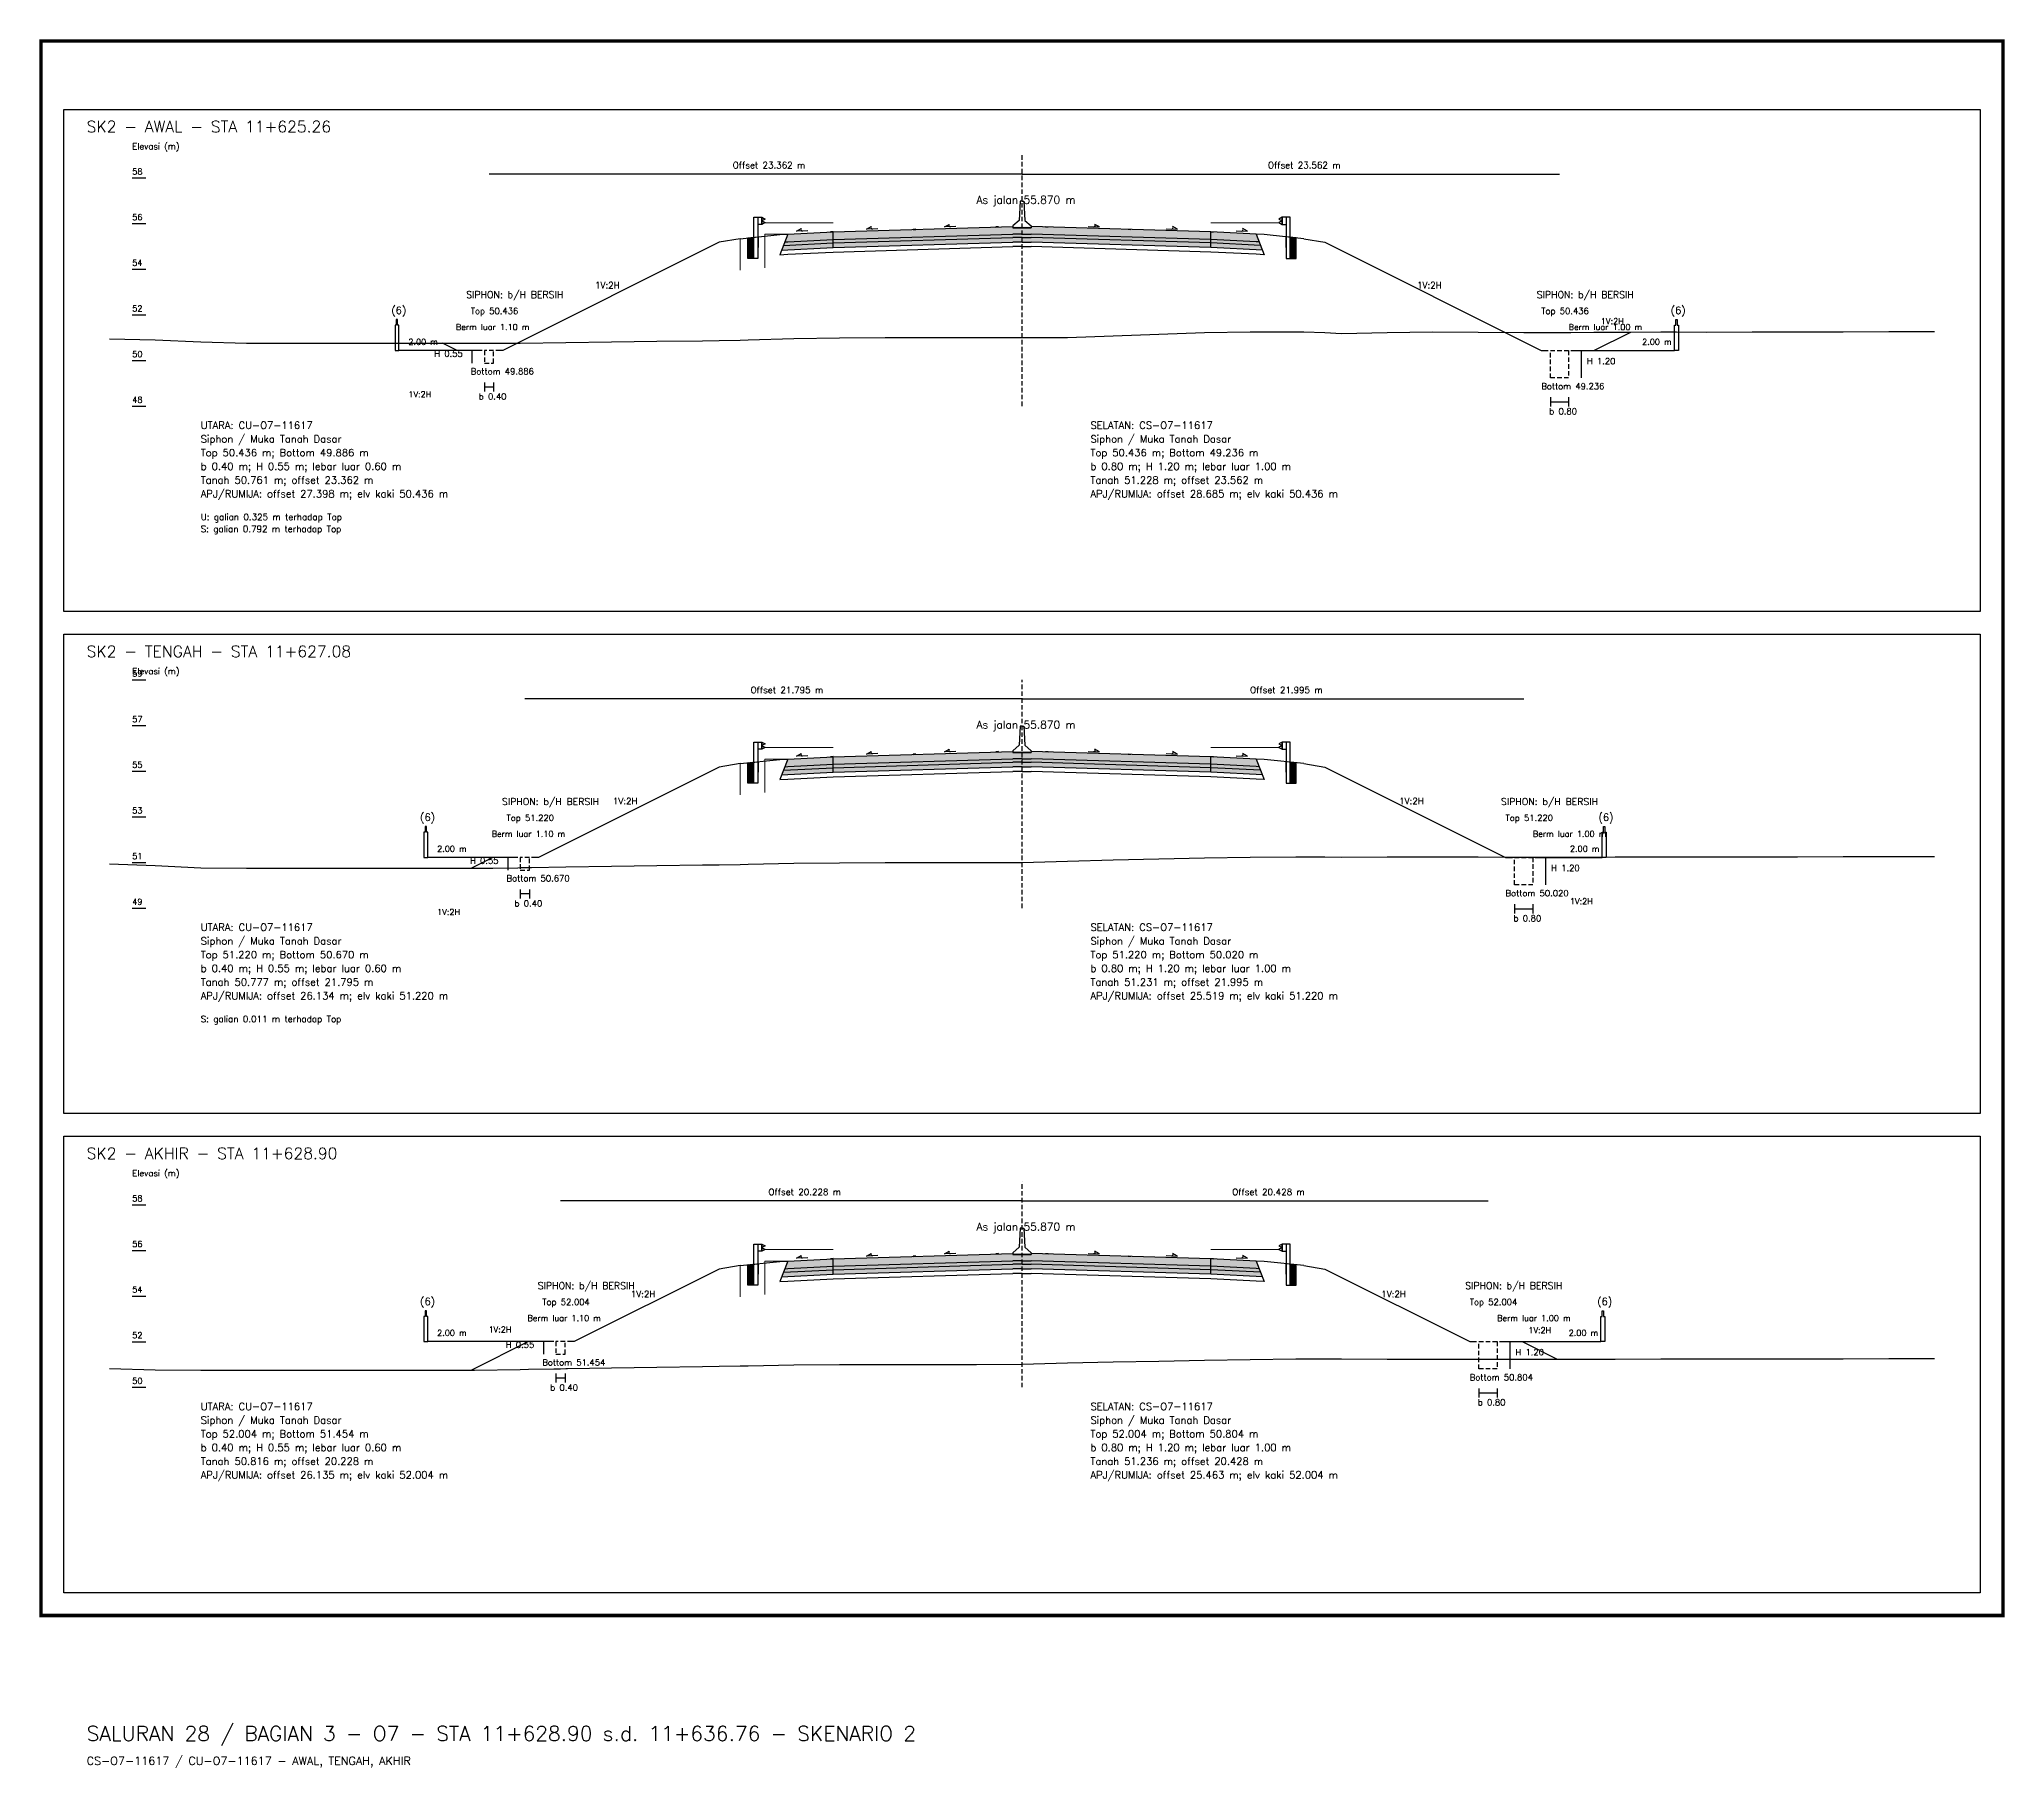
# Model space of a CAD drawing. Header units: metres. Extents: x -24715 to -24517, y 27498 to 30841.
# Drawn here: x -24614.6 to -24528.4, y 28927.4 to 29003.2 of the extents above; entities that cross this region are included whole.
import ezdxf

# ---------------------------------------------------------------- set-up
doc = ezdxf.new("R2010")
doc.units = ezdxf.units.M
doc.linetypes.add('PS_DASH', pattern=[0.3, 0.2, -0.1])
for name, color, linetype, lineweight in [('Dimensi', 230, 'Continuous', 20), ('GRS-ARSIR (HATCH)', 8, 'Continuous', 9), ('Guardrail', 20, 'Continuous', 30), ('HATCH - Beton ramping', 210, 'Continuous', 9), ('HATCH - LFA', 30, 'Continuous', 9), ('HATCH - Pavement', 50, 'Continuous', 9), ('Marka', 20, 'Continuous', 30), ('POT_ALL_GROUP', 2, 'Continuous', 70)]:
    doc.layers.add(name, color=color, linetype=linetype, lineweight=lineweight)
for name, color, linetype in [('POT_ALL_APJ', 2, 'Continuous'), ('POT_ALL_BORDER', 8, 'Continuous'), ('POT_ALL_BUILDING', 2, 'Continuous'), ('POT_ALL_CHANNEL2', 7, 'Continuous'), ('POT_ALL_DIM', 7, 'Continuous'), ('POT_ALL_GROUND', 1, 'Continuous'), ('POT_ALL_GUIDE', 8, 'Continuous'), ('POT_ALL_NOTE', 30, 'Continuous'), ('POT_ALL_ROAD', 4, 'Continuous')]:
    doc.layers.add(name, color=color, linetype=linetype)
doc.styles.get("Standard").update_dxf_attribs({"font": 'simplex.shx'})

# ---------------------------------------------------------------- blocks, each defined once
blk = doc.blocks.new('JALAN_ASLI_TIPIKAL_2OKT_METER')
at = {"layer": 'Guardrail', "lineweight": 9}
h = blk.add_hatch(dxfattribs=at)
h.set_pattern_fill('JIS_LC_20', color=256, scale=0.002)
h.set_pattern_definition([(45, (-29.65569, -21.99233), (-0.02828427, 0.02828427), []), (45, (-29.65489, -21.99233), (-0.02828427, 0.02828427), [])])
h.paths.add_polyline_path([(-12.025, -1.394), (-11.753, -1.394), (-11.753, -0.471), (-12.018, -0.498)])
h = blk.add_hatch(dxfattribs=at)
h.set_pattern_fill('JIS_LC_20', color=256, scale=0.002)
h.set_pattern_definition([(45, (-29.40569, -21.99233), (-0.02828427, 0.02828427), []), (45, (-29.40489, -21.99233), (-0.02828427, 0.02828427), [])])
h.paths.add_polyline_path([(12.018, -0.498), (11.753, -0.471), (11.753, -1.394), (12.025, -1.394)])
at = {"layer": 'HATCH - Beton ramping'}
h = blk.add_hatch(dxfattribs=at)
h.set_pattern_fill('AR-CONC', color=256, scale=0.0005)
h.set_pattern_definition([(50, (-28.949556, -21.99233), (0.09109233, -0.00796954), [0.009525, -0.104775]), (355, (-28.94956, -21.99233), (-0.0176217, 0.09552842), [0.00762, -0.0838203]), (100.45144, (-28.941965, -21.992995), (0.07347062, 0.08755888), [0.008095, -0.08904512]), (46.1842, (-28.94956, -21.96693), (0.13553952, -0.02102116), [0.0142875, -0.1571625]), (96.63556, (-28.93826, -21.96868), (0.11870207, 0.12371306), [0.0121425, -0.1335678]), (351.18415, (-28.94956, -21.96693), (0.11870207, 0.12371306), [0.01143, -0.12572987]), (21, (-28.936856, -21.97328), (0.0758072, -0.0511326), [0.009525, -0.104775]), (326, (-28.93686, -21.97328), (0.03090101, 0.09209398), [0.00762, -0.08382]), (71.45144, (-28.93054, -21.97754), (0.1067082, 0.04096138), [0.008095, -0.08904497]), (37.5, (-28.949556, -21.99233), (0.001544302, 0.04227752), [0, -0.082804, 0, -0.08509, 0, -0.0841375]), (7.5, (-28.949556, -21.99233), (0.03340983, 0.05009029), [0, -0.048514, 0, -0.080899, 0, -0.0320675]), (327.5, (-28.977877, -21.99233), (0.067795298, -0.002864372), [0, -0.03175, 0, -0.09906, 0, -0.131445]), (317.5, (-28.990577, -21.99233), (0.07406459, 0.01271325), [0, -0.041275, 0, -0.065786, 0, -0.093345])])
h.paths.add_polyline_path([(-8.27, -0.566), (-10.401, -0.666), (-10.461, -0.826), (-8.27, -0.716)])
h.paths.add_polyline_path([(-0.4, -0.48), (0, -0.48), (0, -0.33), (-0.4, -0.33), (-8.27, -0.566), (-8.27, -0.716)])
h = blk.add_hatch(dxfattribs=at)
h.set_pattern_fill('AR-CONC', color=256, scale=0.0005)
h.set_pattern_definition([(50, (-28.699556, -21.99233), (0.09109233, -0.00796954), [0.009525, -0.104775]), (355, (-28.69956, -21.99233), (-0.01762171, 0.09552842), [0.00762, -0.0838203]), (100.45144, (-28.691965, -21.992995), (0.07347062, 0.08755888), [0.008095, -0.08904512]), (46.1842, (-28.69956, -21.96693), (0.13553952, -0.02102116), [0.0142875, -0.1571625]), (96.63556, (-28.68826, -21.96868), (0.11870207, 0.12371306), [0.0121425, -0.1335678]), (351.18415, (-28.69956, -21.96693), (0.11870207, 0.12371306), [0.01143, -0.12572987]), (21, (-28.686856, -21.97328), (0.0758072, -0.0511326), [0.009525, -0.104775]), (326, (-28.68686, -21.97328), (0.03090101, 0.09209398), [0.00762, -0.08382]), (71.45144, (-28.68054, -21.97754), (0.10670821, 0.04096138), [0.008095, -0.08904497]), (37.5, (-28.699556, -21.99233), (0.001544302, 0.04227752), [0, -0.082804, 0, -0.08509, 0, -0.0841375]), (7.5, (-28.699556, -21.99233), (0.03340983, 0.050090287), [0, -0.048514, 0, -0.080899, 0, -0.0320675]), (327.5, (-28.727877, -21.99233), (0.067795298, -0.002864372), [0, -0.03175, 0, -0.09906, 0, -0.131445]), (317.5, (-28.740577, -21.99233), (0.07406459, 0.012713246), [0, -0.041275, 0, -0.065786, 0, -0.093345])])
h.paths.add_polyline_path([(8.27, -0.566), (10.401, -0.666), (10.461, -0.826), (8.27, -0.716)])
h.paths.add_polyline_path([(0.4, -0.48), (0, -0.48), (0, -0.33), (0.4, -0.33), (8.27, -0.566), (8.27, -0.716)])
at = {"layer": 'HATCH - LFA'}
h = blk.add_hatch(dxfattribs=at)
h.set_pattern_fill('GRAVEL', color=256, scale=0.0075)
h.set_pattern_definition([(228.012788, (-28.812396, -21.801831), (-1.524, -1.7145), [0.0256291, -2.5372863]), (184.96974, (-28.829541, -21.820881), (2.2859999991, 0.1905000109), [0.04398035, -4.3540537]), (132.510447, (-28.873356, -21.824691), (1.9050000008, -2.0954999993), [0.0310111, -3.0701042]), (267.27369, (-28.947651, -21.872316), (0.1905000004, 3.81), [0.0400503, -3.9649828]), (292.833654, (-28.949556, -21.912321), (-0.9525, 2.286), [0.0392725, -3.8879856]), (357.27369, (-28.934316, -21.948516), (-3.81, 0.1905000004), [0.0400503, -3.9649828]), (37.69424, (-28.894311, -21.950421), (-2.4764999999, -1.9050000001), [0.0529645, -5.24348365]), (72.255328, (-28.852401, -21.918036), (1.3335000004, 4.1909999999), [0.050004, -4.95039425]), (121.429566, (-28.837161, -21.870411), (-1.5240000002, 2.4764999999), [0.040186, -3.9784159]), (175.23636, (-28.858116, -21.836121), (2.0955, -0.1905), [0.0458785, -2.2480453]), (222.397438, (-28.903836, -21.832311), (-2.2859999999, -2.0955000001), [0.05933084, -5.8737579]), (138.814075, (-28.759056, -21.874221), (-1.3335, 1.143), [0.0202503, -2.0047924]), (171.469234, (-28.774296, -21.860886), (2.4765, -0.3809999996), [0.03852615, -3.8140979]), (225, (-28.8124, -21.85517), (0, -0.1905), [0.0269407, -0.242467]), (203.19859, (-28.82573, -21.832311), (0.9525, 0.381), [0.0145081, -1.4362967]), (291.80141, (-28.839066, -21.838026), (-0.1905, 0.5715), [0.0205174, -1.0053565]), (30.96376, (-28.831446, -21.857076), (0.5715, 0.381), [0.033324, -1.0774724]), (161.56505, (-28.80287, -21.83993), (0.381, -0.1905), [0.0240965, -0.5783174]), (16.38954, (-28.949556, -21.838026), (1.905, 0.5715), [0.0337566, -3.341912]), (70.346176, (-28.917171, -21.828501), (-0.762, -2.0955), [0.0283199, -2.8036662]), (293.19859, (-28.80287, -21.801831), (-0.381, 0.9525), [0.029016, -1.4217888]), (343.61046, (-28.791441, -21.828501), (-1.905, 0.5715), [0.0337566, -3.341912]), (339.443955, (-28.949556, -21.956136), (-0.9525, 0.381), [0.0325526, -1.5950801]), (294.77514, (-28.919076, -21.967566), (-0.952500001, 2.0954999995), [0.0272754, -2.7002695]), (66.80141, (-28.800966, -21.992331), (0.381, 0.9525), [0.029016, -1.4217888]), (17.354025, (-28.789536, -21.965661), (-2.4765, -0.762), [0.0319337, -3.1614282]), (69.443955, (-28.89431, -21.992331), (-0.381, -0.9525), [0.0162763, -1.6113564]), (101.30993, (-28.812396, -21.99233), (-0.1905, 0.762), [0.0097136, -0.9616496]), (165.96376, (-28.8143, -21.982806), (0.5715, -0.1905), [0.0392725, -0.7461791]), (186.009006, (-28.852401, -21.973281), (1.905, 0.1905), [0.036395, -3.6031024]), (303.69007, (-28.831446, -21.87422), (-0.1905, 0.381), [0.0274743, -0.6593832]), (353.157227, (-28.816206, -21.897081), (3.2385, -0.3809999998), [0.0479668, -4.7487007]), (60.945396, (-28.76858, -21.902796), (-0.762, -1.3335), [0.0196131, -1.9417044]), (90, (-28.75906, -21.88565), (-0.1905, 0.1905), [0.01143, -0.17907]), (120.256437, (-28.856211, -21.967566), (0.762, -1.3335), [0.026465, -2.6200456]), (48.012787, (-28.869546, -21.944706), (1.524, 1.7145), [0.0512582, -2.5116572]), (0, (-28.83526, -21.9066), (0.1905, 0.1905), [0.04953, -0.14097]), (325.304846, (-28.785726, -21.906606), (1.9050000007, -1.333499999), [0.0301207, -2.9819488]), (254.0546, (-28.76096, -21.92375), (-0.1905, -0.762), [0.0277372, -1.3591238]), (207.645975, (-28.768581, -21.950421), (-3.6195000001, -1.9049999997), [0.0451609, -4.4709348]), (175.426079, (-28.808586, -21.971376), (-2.4765, 0.1905), [0.0477772, -4.7299385])])
h.paths.add_polyline_path([(-8.27, -0.716), (-10.461, -0.826), (-10.54, -1.03), (-8.27, -0.916)])
h.paths.add_polyline_path([(-0.4, -0.68), (0, -0.68), (0, -0.48), (-0.4, -0.48), (-8.27, -0.716), (-8.27, -0.916)])
h = blk.add_hatch(dxfattribs=at)
h.set_pattern_fill('GRAVEL', color=256, scale=0.0075)
h.set_pattern_definition([(228.012788, (-28.562396, -21.801831), (-1.524, -1.7145), [0.0256291, -2.5372863]), (184.96974, (-28.579541, -21.820881), (2.2859999991, 0.1905000109), [0.04398035, -4.3540537]), (132.510447, (-28.623356, -21.824691), (1.9050000008, -2.0954999993), [0.0310111, -3.0701042]), (267.27369, (-28.697651, -21.872316), (0.1905000004, 3.81), [0.04005034, -3.9649828]), (292.833654, (-28.699556, -21.912321), (-0.9525, 2.286), [0.0392725, -3.8879856]), (357.27369, (-28.684316, -21.948516), (-3.81, 0.1905000004), [0.04005034, -3.9649828]), (37.69424, (-28.644311, -21.950421), (-2.4764999999, -1.9050000001), [0.0529645, -5.24348365]), (72.255328, (-28.602401, -21.918036), (1.3335000004, 4.1909999999), [0.050004, -4.95039425]), (121.429566, (-28.587161, -21.870411), (-1.5240000002, 2.4764999999), [0.040186, -3.9784159]), (175.23636, (-28.608116, -21.836121), (2.0955, -0.1905000003), [0.0458785, -2.2480453]), (222.397438, (-28.653836, -21.832311), (-2.2859999999, -2.0955000001), [0.05933084, -5.87375794]), (138.814075, (-28.509056, -21.874221), (-1.3335, 1.143), [0.02025034, -2.0047924]), (171.469234, (-28.524296, -21.860886), (2.4765, -0.3809999996), [0.03852615, -3.8140979]), (225, (-28.5624, -21.85517), (0, -0.1905), [0.0269407, -0.242467]), (203.19859, (-28.57573, -21.832311), (0.9525, 0.381), [0.0145081, -1.4362967]), (291.80141, (-28.589066, -21.838026), (-0.1905, 0.5715), [0.0205174, -1.0053565]), (30.96376, (-28.581446, -21.857076), (0.5715, 0.381), [0.033324, -1.0774724]), (161.56505, (-28.55287, -21.83993), (0.381, -0.1905), [0.0240965, -0.57831736]), (16.38954, (-28.699556, -21.838026), (1.905, 0.5715), [0.0337566, -3.341912]), (70.346176, (-28.667171, -21.828501), (-0.762, -2.0955), [0.0283199, -2.8036662]), (293.19859, (-28.55287, -21.801831), (-0.381, 0.9525), [0.029016, -1.4217888]), (343.61046, (-28.541441, -21.828501), (-1.905, 0.5714999999), [0.0337566, -3.341912]), (339.443955, (-28.699556, -21.956136), (-0.9525, 0.381), [0.03255264, -1.5950801]), (294.77514, (-28.669076, -21.967566), (-0.952500001, 2.0954999995), [0.0272754, -2.7002695]), (66.80141, (-28.550966, -21.992331), (0.381, 0.9525), [0.029016, -1.4217888]), (17.354025, (-28.539536, -21.965661), (-2.4765, -0.7620000002), [0.0319337, -3.1614282]), (69.443955, (-28.64431, -21.992331), (-0.381, -0.9525), [0.0162763, -1.6113564]), (101.30993, (-28.562396, -21.99233), (-0.1905, 0.762), [0.0097136, -0.9616496]), (165.96376, (-28.5643, -21.982806), (0.5715, -0.1905), [0.0392725, -0.7461791]), (186.009006, (-28.602401, -21.973281), (1.905, 0.1905), [0.036395, -3.6031024]), (303.69007, (-28.581446, -21.87422), (-0.1905, 0.381), [0.0274743, -0.6593832]), (353.157227, (-28.566206, -21.897081), (3.2385, -0.3809999998), [0.04796676, -4.7487007]), (60.945396, (-28.51858, -21.902796), (-0.762, -1.3335), [0.0196131, -1.9417044]), (90, (-28.50906, -21.88565), (-0.1905, 0.1905), [0.01143, -0.17907]), (120.256437, (-28.606211, -21.967566), (0.762, -1.3335), [0.026465, -2.62004556]), (48.012787, (-28.619546, -21.944706), (1.524, 1.7145), [0.0512582, -2.5116572]), (0, (-28.58526, -21.9066), (0.1905, 0.1905), [0.04953, -0.14097]), (325.304846, (-28.535726, -21.906606), (1.9050000007, -1.333499999), [0.0301207, -2.98194875]), (254.054604, (-28.51096, -21.92375), (-0.1905, -0.762), [0.0277372, -1.35912375]), (207.645975, (-28.518581, -21.950421), (-3.6195000001, -1.9049999997), [0.0451609, -4.4709348]), (175.426079, (-28.558586, -21.971376), (-2.4765, 0.1905), [0.0477772, -4.7299385])])
h.paths.add_polyline_path([(8.27, -0.716), (10.461, -0.826), (10.54, -1.03), (8.27, -0.916)])
h.paths.add_polyline_path([(0.4, -0.68), (0, -0.68), (0, -0.48), (0.4, -0.48), (8.27, -0.716), (8.27, -0.916)])
at = {"layer": 'HATCH - Pavement'}
h = blk.add_hatch(dxfattribs=at)
h.set_pattern_fill('AR-CONC', color=256, scale=0.001)
h.set_pattern_definition([(50, (-89.43046, -52.62889), (0.18218467, -0.01593909), [0.01905, -0.20955]), (355, (-89.43046, -52.6289), (-0.03524342, 0.19105685), [0.01524, -0.1676406]), (100.45144, (-89.41528, -52.63022), (0.14694125, 0.17511775), [0.01619, -0.17809024]), (46.1842, (-89.43046, -52.5781), (0.27107904, -0.04204233), [0.028575, -0.314325]), (96.63556, (-89.40787, -52.5816), (0.23740413, 0.2474261), [0.024285, -0.2671356]), (351.18415, (-89.43046, -52.5781), (0.2374041, 0.2474261), [0.02286, -0.2514597]), (21, (-89.40506, -52.59079), (0.1516144, -0.1022652), [0.01905, -0.20955]), (326, (-89.40506, -52.5908), (0.06180203, 0.18418797), [0.01524, -0.16764]), (71.45144, (-89.39243, -52.59931), (0.21341642, 0.08192277), [0.01619, -0.17808994]), (37.5, (-89.43046, -52.62889), (0.003088603, 0.08455504), [0, -0.165608, 0, -0.17018, 0, -0.168275]), (7.5, (-89.43046, -52.62889), (0.06681966, 0.100180575), [0, -0.097028, 0, -0.161798, 0, -0.064135]), (327.5, (-89.4871, -52.62889), (0.135590595, -0.005728744), [0, -0.0635, 0, -0.19812, 0, -0.26289]), (317.5, (-89.5125, -52.62889), (0.14812918, 0.02542649), [0, -0.08255, 0, -0.131572, 0, -0.18669])])
h.paths.add_polyline_path([(-8.27, -0.236), (-10.27, -0.336), (-10.401, -0.673), (-10.27, -0.666), (-8.27, -0.566)])
h.paths.add_polyline_path([(-0.4, -0.33), (0, -0.33), (0, 0), (-0.4, 0), (-8.27, -0.236), (-8.27, -0.566)])
h = blk.add_hatch(dxfattribs=at)
h.set_pattern_fill('AR-CONC', color=256, scale=0.001)
h.set_pattern_definition([(50, (-89.18046, -52.62889), (0.18218467, -0.01593909), [0.01905, -0.20955]), (355, (-89.18046, -52.6289), (-0.03524342, 0.19105685), [0.01524, -0.16764058]), (100.45144, (-89.16528, -52.63022), (0.14694125, 0.17511775), [0.01619, -0.17809024]), (46.1842, (-89.18046, -52.5781), (0.27107904, -0.04204233), [0.028575, -0.314325]), (96.63556, (-89.15787, -52.5816), (0.23740413, 0.2474261), [0.024285, -0.2671356]), (351.18415, (-89.18046, -52.5781), (0.2374041, 0.2474261), [0.02286, -0.2514597]), (21, (-89.15506, -52.59079), (0.1516144, -0.1022652), [0.01905, -0.20955]), (326, (-89.15506, -52.5908), (0.06180203, 0.18418797), [0.01524, -0.16764]), (71.45144, (-89.14243, -52.59931), (0.21341642, 0.08192277), [0.01619, -0.17808994]), (37.5, (-89.18046, -52.62889), (0.003088603, 0.08455504), [0, -0.165608, 0, -0.17018, 0, -0.168275]), (7.5, (-89.18046, -52.62889), (0.06681966, 0.100180575), [0, -0.097028, 0, -0.161798, 0, -0.064135]), (327.5, (-89.2371, -52.62889), (0.135590595, -0.005728744), [0, -0.0635, 0, -0.19812, 0, -0.26289]), (317.5, (-89.2625, -52.62889), (0.14812918, 0.02542649), [0, -0.08255, 0, -0.131572, 0, -0.18669])])
h.paths.add_polyline_path([(8.27, -0.236), (10.27, -0.336), (10.401, -0.673), (10.27, -0.666), (8.27, -0.566)])
h.paths.add_polyline_path([(0.4, -0.33), (0, -0.33), (0, 0), (0.4, 0), (8.27, -0.236), (8.27, -0.566)])
at = {"layer": 'Marka'}
h = blk.add_hatch(color=256, dxfattribs=at)
h.dxf.hatch_style = 1
h.paths.add_polyline_path([(-8.27, -0.23), (-8.39, -0.236), (-8.39, -0.242), (-8.27, -0.236)])
h.paths.add_polyline_path([(-4.65, -0.122), (-4.77, -0.125), (-4.77, -0.131), (-4.65, -0.128)])
h.paths.add_polyline_path([(-1.03, -0.019), (-1.03, -0.013), (-1.15, -0.017), (-1.15, -0.023)])
h = blk.add_hatch(color=256, dxfattribs=at)
h.dxf.hatch_style = 1
h.paths.add_polyline_path([(8.27, -0.23), (8.39, -0.236), (8.39, -0.242), (8.27, -0.236)])
h.paths.add_polyline_path([(4.65, -0.122), (4.77, -0.125), (4.77, -0.131), (4.65, -0.128)])
h.paths.add_polyline_path([(1.03, -0.019), (1.03, -0.013), (1.15, -0.017), (1.15, -0.023)])
for p, q in [((-8.27, -0.236), (-0.4, 0)), ((8.27, -0.236), (0.4, 0)), ((-12.353, -0.533), (-10.622, -0.354)), ((-10.27, -0.336), (-10.62, -1.234)), ((-10.62, -0.354), (-10.27, -0.336)), ((-10.461, -0.826), (-8.27, -0.716)), ((-10.401, -0.673), (-10.27, -0.666)), ((-10.27, -0.336), (-8.27, -0.236)), ((-10.27, -0.666), (-8.27, -0.566)), ((-8.27, -0.916), (-8.27, -0.236)), ((-8.27, -0.566), (-0.4, -0.33)), ((-8.27, -0.716), (-0.4, -0.48)), ((-8.27, -0.916), (-0.4, -0.68)), ((0, -0.05), (-0.4, -0.05)), ((0, -0.33), (-0.4, -0.33)), ((0, -0.48), (-0.4, -0.48)), ((0, -0.68), (-0.4, -0.68)), ((0, -0.05), (0.4, -0.05)), ((0, -0.33), (0.4, -0.33)), ((0, -0.48), (0.4, -0.48)), ((0, -0.68), (0.4, -0.68)), ((8.27, -0.566), (0.4, -0.33)), ((8.27, -0.716), (0.4, -0.48)), ((8.27, -0.916), (0.4, -0.68)), ((8.27, -0.916), (8.27, -0.236)), ((10.27, -0.336), (8.27, -0.236)), ((10.27, -0.666), (8.27, -0.566)), ((10.461, -0.826), (8.27, -0.716)), ((10.27, -0.336), (10.62, -1.234)), ((10.62, -0.354), (10.27, -0.336)), ((10.401, -0.673), (10.27, -0.666)), ((12.353, -0.533), (10.622, -0.354)), ((-10.62, -1.234), (-10.27, -1.216)), ((-10.54, -1.03), (-8.27, -0.916)), ((-10.27, -1.216), (-8.27, -1.116)), ((-8.27, -1.116), (-0.4, -0.88)), ((0, -0.88), (-0.4, -0.88)), ((0, -0.88), (0.4, -0.88)), ((8.27, -1.116), (0.4, -0.88)), ((10.54, -1.03), (8.27, -0.916)), ((10.27, -1.216), (8.27, -1.116)), ((10.62, -1.234), (10.27, -1.216))]:
    blk.add_line(p, q)
for points in [[(0, 1.11), (-0.075, 1.11), (-0.125, 0.27), (-0.4, 0.03), (-0.4, -0.05), (0, -0.05)], [(0, 1.11), (0.075, 1.11), (0.125, 0.27), (0.4, 0.03), (0.4, -0.05), (0, -0.05)], [(-6.818, -0.116), (-6.616, 0)], [(-3.401, -0.02), (-3.199, 0.096)], [(3.401, -0.02), (3.199, 0.096)], [(6.818, -0.116), (6.616, 0)], [(-9.887, -0.208), (-9.686, -0.092)], [(-9.387, -0.193), (-9.887, -0.208)], [(-6.318, -0.101), (-6.818, -0.116)], [(-2.901, -0.005), (-3.401, -0.02)], [(2.901, -0.005), (3.401, -0.02)], [(6.318, -0.101), (6.818, -0.116)], [(9.387, -0.193), (9.887, -0.208)], [(9.887, -0.208), (9.686, -0.092)]]:
    blk.add_lwpolyline(points)
for centre, start, end in [((-6.556, -0.037), 148.28164, 271.71836), ((-3.139, 0.059), 148.28164, 271.71836), ((3.139, 0.059), 268.28164, 31.71836), ((6.556, -0.037), 268.28164, 31.71836), ((-9.625, -0.129), 148.28164, 271.71836), ((9.625, -0.129), 268.28164, 31.71836)]:
    blk.add_arc(centre, 0.0711, start, end)
at = {"layer": 'Dimensi'}
for p, q in [((-8.27, 0.168), (-11.27, 0.168)), ((8.27, 0.168), (11.27, 0.168))]:
    blk.add_line(p, q, dxfattribs=at)
at = {"layer": 'GRS-ARSIR (HATCH)'}
for p, q in [((-12.353, -0.533), (-12.353, -1.909)), ((-11.27, -0.336), (-11.27, -1.803)), ((-10.27, -0.336), (-11.27, -0.336))]:
    blk.add_line(p, q, dxfattribs=at)
at = {"layer": 'Guardrail'}
for points in [[(-11.753, -1.394), (-11.753, 0.406), (-11.575, 0.406), (-11.575, -1.394), (-11.753, -1.394)], [(-11.575, 0.406), (-11.397, 0.406), (-11.397, 0.094), (-11.575, 0.094)], [(-11.397, 0.25), (-11.397, 0.406), (-11.262, 0.328), (-11.397, 0.25)], [(-11.397, 0.094), (-11.397, 0.25), (-11.262, 0.172), (-11.397, 0.094)], [(11.397, 0.25), (11.397, 0.406), (11.262, 0.328), (11.397, 0.25)], [(11.397, 0.094), (11.397, 0.25), (11.262, 0.172), (11.397, 0.094)], [(11.575, 0.406), (11.397, 0.406), (11.397, 0.094), (11.575, 0.094)], [(11.753, -1.394), (11.753, 0.406), (11.575, 0.406), (11.575, -1.394), (11.753, -1.394)], [(-11.575, -1.394), (-12.025, -1.394), (-12.018, -0.498), (-11.568, -0.453), (-11.575, -1.394)], [(11.575, -1.394), (12.025, -1.394), (12.018, -0.498), (11.568, -0.453), (11.575, -1.394)]]:
    blk.add_lwpolyline(points, dxfattribs=at)
at = {"layer": 'Marka'}
for points in [[(-8.39, -0.242), (-8.27, -0.236), (-8.27, -0.23), (-8.39, -0.236), (-8.39, -0.242)], [(8.39, -0.242), (8.27, -0.236), (8.27, -0.23), (8.39, -0.236), (8.39, -0.242)]]:
    blk.add_lwpolyline(points, dxfattribs=at)
for points in [[(-4.65, -0.122), (-4.77, -0.125), (-4.77, -0.131), (-4.65, -0.128)], [(-1.03, -0.013), (-1.15, -0.017), (-1.15, -0.023), (-1.03, -0.019)], [(1.03, -0.013), (1.15, -0.017), (1.15, -0.023), (1.03, -0.019)], [(4.65, -0.122), (4.77, -0.125), (4.77, -0.131), (4.65, -0.128)]]:
    blk.add_lwpolyline(points, close=True, dxfattribs=at)

msp = doc.modelspace()

# ---------------------------------------------------------------- linework, layer by layer
at = {"layer": 'POT_ALL_APJ', "linetype": 'Continuous'}
for points in [[(-24599.00383, 28990.64319), (-24599.00383, 28989.53878), (-24598.83383, 28989.53878), (-24598.83383, 28990.64319), (-24598.88883, 28990.64319), (-24598.88883, 28990.89319), (-24598.91883, 28990.89319), (-24598.94883, 28990.89319), (-24598.94883, 28990.64319), (-24599.00383, 28990.64319)], [(-24542.75117, 28990.64319), (-24542.75117, 28989.53878), (-24542.92117, 28989.53878), (-24542.92117, 28990.64319), (-24542.86617, 28990.64319), (-24542.86617, 28990.89319), (-24542.83617, 28990.89319), (-24542.80617, 28990.89319), (-24542.80617, 28990.64319), (-24542.75117, 28990.64319)], [(-24596.28345, 28989.53878), (-24598.83383, 28989.53878)], [(-24546.45885, 28989.53878), (-24542.92117, 28989.53878)], [(-24597.74053, 28968.42682), (-24597.74053, 28967.32241), (-24597.57053, 28967.32241), (-24597.57053, 28968.42682), (-24597.62553, 28968.42682), (-24597.62553, 28968.67682), (-24597.65553, 28968.67682), (-24597.68553, 28968.67682), (-24597.68553, 28968.42682), (-24597.74053, 28968.42682)], [(-24545.9173, 28968.42682), (-24545.9173, 28967.32241), (-24546.0873, 28967.32241), (-24546.0873, 28968.42682), (-24546.0323, 28968.42682), (-24546.0323, 28968.67682), (-24546.0023, 28968.67682), (-24545.9723, 28968.67682), (-24545.9723, 28968.42682), (-24545.9173, 28968.42682)], [(-24594.7162, 28967.32241), (-24597.57053, 28967.32241)], [(-24548.0261, 28967.32241), (-24546.0873, 28967.32241)], [(-24597.74139, 28947.21044), (-24597.74139, 28946.10603), (-24597.57139, 28946.10603), (-24597.57139, 28947.21044), (-24597.62639, 28947.21044), (-24597.62639, 28947.46044), (-24597.65639, 28947.46044), (-24597.68639, 28947.46044), (-24597.68639, 28947.21044), (-24597.74139, 28947.21044)], [(-24545.97283, 28947.21044), (-24545.97283, 28946.10603), (-24546.14283, 28946.10603), (-24546.14283, 28947.21044), (-24546.08783, 28947.21044), (-24546.08783, 28947.46044), (-24546.05783, 28947.46044), (-24546.02783, 28947.46044), (-24546.02783, 28947.21044), (-24545.97283, 28947.21044)], [(-24593.14894, 28946.10603), (-24597.57139, 28946.10603)], [(-24549.59335, 28946.10603), (-24546.14283, 28946.10603)]]:
    msp.add_lwpolyline(points, dxfattribs=at)
at = {"layer": 'POT_ALL_BORDER', "linetype": 'Continuous'}
for points in [[(-24613.52115, 29000.10229), (-24529.52115, 29000.10229), (-24529.52115, 28978.10229), (-24613.52115, 28978.10229), (-24613.52115, 29000.10229)], [(-24613.52115, 28977.10229), (-24529.52115, 28977.10229), (-24529.52115, 28956.10229), (-24613.52115, 28956.10229), (-24613.52115, 28977.10229)], [(-24613.52115, 28955.10229), (-24529.52115, 28955.10229), (-24529.52115, 28935.10229), (-24613.52115, 28935.10229), (-24613.52115, 28955.10229)]]:
    msp.add_lwpolyline(points, dxfattribs=at)
at = {"layer": 'POT_ALL_BUILDING', "linetype": 'PS_DASH'}
for points in [[(-24594.68345, 28989.53878), (-24595.08345, 28989.53878), (-24595.08345, 28988.98878), (-24594.68345, 28988.98878), (-24594.68345, 28989.53878)], [(-24548.35885, 28989.53878), (-24547.55885, 28989.53878), (-24547.55885, 28988.33878), (-24548.35885, 28988.33878), (-24548.35885, 28989.53878)], [(-24593.1162, 28967.32241), (-24593.5162, 28967.32241), (-24593.5162, 28966.77241), (-24593.1162, 28966.77241), (-24593.1162, 28967.32241)], [(-24549.9261, 28967.32241), (-24549.1261, 28967.32241), (-24549.1261, 28966.12241), (-24549.9261, 28966.12241), (-24549.9261, 28967.32241)], [(-24591.54894, 28946.10603), (-24591.94894, 28946.10603), (-24591.94894, 28945.55603), (-24591.54894, 28945.55603), (-24591.54894, 28946.10603)], [(-24551.49335, 28946.10603), (-24550.69335, 28946.10603), (-24550.69335, 28944.90603), (-24551.49335, 28944.90603), (-24551.49335, 28946.10603)]]:
    msp.add_lwpolyline(points, dxfattribs=at)
at = {"layer": 'POT_ALL_DIM', "linetype": 'Continuous'}
for points in [[(-24571.52115, 28997.27229), (-24594.88345, 28997.27229)], [(-24571.52115, 28997.27229), (-24547.95885, 28997.27229)], [(-24595.63345, 28989.53878), (-24595.63345, 28988.98878)], [(-24547.00885, 28989.53878), (-24547.00885, 28988.33878)], [(-24595.08345, 28988.13878), (-24595.08345, 28987.73878)], [(-24594.68345, 28987.93878), (-24595.08345, 28987.93878)], [(-24594.68345, 28988.13878), (-24594.68345, 28987.73878)], [(-24548.35885, 28987.48878), (-24548.35885, 28987.08878)], [(-24548.35885, 28987.28878), (-24547.55885, 28987.28878)], [(-24547.55885, 28987.48878), (-24547.55885, 28987.08878)], [(-24571.52115, 28974.27229), (-24593.3162, 28974.27229)], [(-24571.52115, 28974.27229), (-24549.5261, 28974.27229)], [(-24594.0662, 28967.32241), (-24594.0662, 28966.77241)], [(-24548.5761, 28967.32241), (-24548.5761, 28966.12241)], [(-24593.5162, 28965.92241), (-24593.5162, 28965.52241)], [(-24593.1162, 28965.72241), (-24593.5162, 28965.72241)], [(-24593.1162, 28965.92241), (-24593.1162, 28965.52241)], [(-24549.9261, 28965.27241), (-24549.9261, 28964.87241)], [(-24549.9261, 28965.07241), (-24549.1261, 28965.07241)], [(-24549.1261, 28965.27241), (-24549.1261, 28964.87241)], [(-24571.52115, 28952.27229), (-24591.74894, 28952.27229)], [(-24571.52115, 28952.27229), (-24551.09335, 28952.27229)], [(-24592.49894, 28946.10603), (-24592.49894, 28945.55603)], [(-24550.14335, 28946.10603), (-24550.14335, 28944.90603)], [(-24591.94894, 28944.70603), (-24591.94894, 28944.30603)], [(-24591.54894, 28944.70603), (-24591.54894, 28944.30603)], [(-24591.54894, 28944.50603), (-24591.94894, 28944.50603)], [(-24551.49335, 28944.05603), (-24551.49335, 28943.65603)], [(-24551.49335, 28943.85603), (-24550.69335, 28943.85603)], [(-24550.69335, 28944.05603), (-24550.69335, 28943.65603)]]:
    msp.add_lwpolyline(points, dxfattribs=at)
at = {"layer": 'POT_ALL_GROUND', "linetype": 'Continuous'}
for points in [[(-24611.52115, 28990.04758), (-24609.52115, 28990.00188), (-24607.52115, 28989.92246), (-24605.52115, 28989.85768), (-24603.52115, 28989.85852), (-24601.52115, 28989.8594), (-24599.52115, 28989.85754), (-24598.91883, 28989.85692), (-24597.52115, 28989.85655), (-24596.91883, 28989.85651), (-24596.28345, 28989.85745), (-24595.52115, 28989.86196), (-24595.18345, 28989.86333), (-24594.88345, 28989.86333), (-24594.58345, 28989.86332), (-24593.52115, 28989.86331), (-24591.52115, 28989.89005), (-24589.52115, 28989.92172), (-24587.52115, 28989.94722), (-24585.52115, 28989.96922), (-24584.79106, 28989.97726), (-24583.87442, 28989.99684), (-24583.52115, 28990.00659), (-24581.52115, 28990.0712), (-24579.52115, 28990.09271), (-24577.52115, 28990.10281), (-24575.52115, 28990.10398), (-24573.52115, 28990.10476), (-24571.52115, 28990.10383), (-24569.52115, 28990.11243), (-24567.52115, 28990.18341), (-24565.52115, 28990.26133), (-24563.52115, 28990.32235), (-24561.52115, 28990.35145), (-24559.52115, 28990.35085), (-24559.16787, 28990.35066), (-24558.25123, 28990.3262), (-24557.52115, 28990.28822), (-24555.52115, 28990.32231), (-24553.52115, 28990.35228), (-24551.52115, 28990.3482), (-24549.52115, 28990.33592), (-24548.45885, 28990.33033), (-24547.95885, 28990.33075), (-24547.52115, 28990.33347), (-24547.45885, 28990.33386), (-24546.45885, 28990.34008), (-24545.52115, 28990.34591), (-24544.83617, 28990.35017), (-24543.52115, 28990.35181), (-24542.83617, 28990.3512), (-24541.52115, 28990.35035), (-24539.52115, 28990.35328), (-24537.52115, 28990.35846), (-24535.52115, 28990.36145), (-24533.52115, 28990.36575), (-24531.52115, 28990.36719)], [(-24611.52115, 28967.03901), (-24609.52115, 28966.96542), (-24607.52115, 28966.862), (-24605.52115, 28966.85375), (-24603.52115, 28966.85253), (-24601.52115, 28966.85229), (-24599.52115, 28966.85229), (-24597.65553, 28966.85229), (-24597.52115, 28966.85229), (-24595.65553, 28966.85274), (-24595.52115, 28966.85353), (-24594.7162, 28966.85689), (-24593.6162, 28966.87431), (-24593.52115, 28966.87582), (-24593.3162, 28966.87906), (-24593.0162, 28966.88381), (-24591.52115, 28966.90749), (-24589.52115, 28966.93916), (-24587.52115, 28966.97083), (-24585.52115, 28966.99585), (-24584.79106, 28967.00389), (-24583.87442, 28967.01397), (-24583.52115, 28967.02196), (-24581.52115, 28967.07718), (-24579.52115, 28967.0921), (-24577.52115, 28967.101), (-24575.52115, 28967.10448), (-24573.52115, 28967.10508), (-24571.52115, 28967.10452), (-24569.52115, 28967.15582), (-24567.52115, 28967.21668), (-24565.52115, 28967.26624), (-24563.52115, 28967.30428), (-24561.52115, 28967.34232), (-24559.52115, 28967.34792), (-24559.16787, 28967.34774), (-24558.25123, 28967.3469), (-24557.52115, 28967.3302), (-24555.52115, 28967.34707), (-24553.52115, 28967.3474), (-24551.52115, 28967.3441), (-24550.0261, 28967.33665), (-24549.5261, 28967.33358), (-24549.52115, 28967.33355), (-24549.0261, 28967.33226), (-24548.0261, 28967.33437), (-24548.0023, 28967.33433), (-24547.52115, 28967.33353), (-24546.0023, 28967.3421), (-24545.52115, 28967.34509), (-24543.52115, 28967.34842), (-24541.52115, 28967.3485), (-24539.52115, 28967.35276), (-24537.52115, 28967.35603), (-24535.52115, 28967.358), (-24533.52115, 28967.36387), (-24531.52115, 28967.37098)], [(-24611.52115, 28944.92465), (-24609.52115, 28944.87158), (-24607.52115, 28944.85229), (-24605.52115, 28944.85229), (-24603.52115, 28944.85229), (-24601.52115, 28944.85229), (-24599.52115, 28944.85229), (-24597.65639, 28944.85229), (-24597.52115, 28944.85229), (-24595.65639, 28944.85229), (-24595.52115, 28944.85229), (-24593.52115, 28944.88301), (-24593.14894, 28944.8905), (-24592.04894, 28944.91267), (-24591.74894, 28944.91871), (-24591.52115, 28944.9233), (-24591.44894, 28944.92475), (-24589.52115, 28944.95659), (-24587.52115, 28944.98827), (-24585.52115, 28945.01994), (-24584.79106, 28945.03052), (-24583.87442, 28945.0406), (-24583.52115, 28945.04449), (-24581.52115, 28945.09057), (-24579.52115, 28945.09904), (-24577.52115, 28945.10306), (-24575.52115, 28945.10541), (-24573.52115, 28945.10482), (-24571.52115, 28945.10959), (-24569.52115, 28945.16771), (-24567.52115, 28945.21283), (-24565.52115, 28945.25087), (-24563.52115, 28945.2889), (-24561.52115, 28945.32694), (-24559.52115, 28945.34554), (-24559.16787, 28945.34496), (-24558.25123, 28945.34403), (-24557.52115, 28945.3433), (-24555.52115, 28945.34266), (-24553.52115, 28945.34195), (-24551.59335, 28945.34002), (-24551.52115, 28945.33996), (-24551.09335, 28945.3387), (-24550.59335, 28945.33735), (-24549.59335, 28945.33419), (-24549.52115, 28945.33445), (-24548.05783, 28945.33821), (-24547.52115, 28945.33731), (-24546.05783, 28945.34082), (-24545.52115, 28945.34221), (-24543.52115, 28945.34437), (-24541.52115, 28945.34735), (-24539.52115, 28945.35178), (-24537.52115, 28945.35225), (-24535.52115, 28945.35545), (-24533.52115, 28945.36129), (-24531.52115, 28945.3703)]]:
    msp.add_lwpolyline(points, dxfattribs=at)
at = {"layer": 'POT_ALL_GROUP', "linetype": 'Continuous', "lineweight": 70, "const_width": 0.15}
msp.add_lwpolyline([(-24614.52115, 29003.10229), (-24528.52115, 29003.10229), (-24528.52115, 28934.10229), (-24614.52115, 28934.10229), (-24614.52115, 29003.10229)], dxfattribs=at)
at = {"layer": 'POT_ALL_GUIDE', "linetype": 'PS_DASH'}
for points in [[(-24571.52115, 28987.10229), (-24571.52115, 28998.10229)], [(-24571.52115, 28965.10229), (-24571.52115, 28975.10229)], [(-24571.52115, 28944.10229), (-24571.52115, 28953.10229)]]:
    msp.add_lwpolyline(points, dxfattribs=at)
at = {"layer": 'POT_ALL_GUIDE', "linetype": 'Continuous'}
for points in [[(-24610.52115, 28997.10229), (-24609.92115, 28997.10229)], [(-24610.52115, 28995.10229), (-24609.92115, 28995.10229)], [(-24610.52115, 28993.10229), (-24609.92115, 28993.10229)], [(-24610.52115, 28991.10229), (-24609.92115, 28991.10229)], [(-24610.52115, 28989.10229), (-24609.92115, 28989.10229)], [(-24610.52115, 28987.10229), (-24609.92115, 28987.10229)], [(-24610.52115, 28975.10229), (-24609.92115, 28975.10229)], [(-24610.52115, 28973.10229), (-24609.92115, 28973.10229)], [(-24610.52115, 28971.10229), (-24609.92115, 28971.10229)], [(-24610.52115, 28969.10229), (-24609.92115, 28969.10229)], [(-24610.52115, 28967.10229), (-24609.92115, 28967.10229)], [(-24610.52115, 28965.10229), (-24609.92115, 28965.10229)], [(-24610.52115, 28952.10229), (-24609.92115, 28952.10229)], [(-24610.52115, 28950.10229), (-24609.92115, 28950.10229)], [(-24610.52115, 28948.10229), (-24609.92115, 28948.10229)], [(-24610.52115, 28946.10229), (-24609.92115, 28946.10229)], [(-24610.52115, 28944.10229), (-24609.92115, 28944.10229)]]:
    msp.add_lwpolyline(points, dxfattribs=at)
at = {"layer": 'POT_ALL_ROAD', "linetype": 'Continuous'}
for points in [[(-24583.87442, 28994.43889), (-24584.79106, 28994.28497), (-24594.28345, 28989.53878), (-24594.58345, 28989.53878)], [(-24559.16787, 28994.43889), (-24558.25123, 28994.28497), (-24548.75885, 28989.53878), (-24548.45885, 28989.53878)], [(-24546.45885, 28989.53878), (-24544.83617, 28990.35017)], [(-24596.28345, 28989.53878), (-24596.91883, 28989.85651)], [(-24595.18345, 28989.53878), (-24596.28345, 28989.53878)], [(-24547.45885, 28989.53878), (-24546.45885, 28989.53878)], [(-24583.87442, 28971.43889), (-24584.79106, 28971.28497), (-24592.7162, 28967.32241), (-24593.0162, 28967.32241)], [(-24559.16787, 28971.43889), (-24558.25123, 28971.28497), (-24550.3261, 28967.32241), (-24550.0261, 28967.32241)], [(-24594.7162, 28967.32241), (-24595.65553, 28966.85274)], [(-24593.6162, 28967.32241), (-24594.7162, 28967.32241)], [(-24549.0261, 28967.32241), (-24548.0261, 28967.32241)], [(-24548.0261, 28967.32241), (-24548.0023, 28967.33433)], [(-24583.87442, 28949.43889), (-24584.79106, 28949.28497), (-24591.14894, 28946.10603), (-24591.44894, 28946.10603)], [(-24559.16787, 28949.43889), (-24558.25123, 28949.28497), (-24551.89335, 28946.10603), (-24551.59335, 28946.10603)], [(-24593.14894, 28946.10603), (-24595.65639, 28944.85229)], [(-24592.04894, 28946.10603), (-24593.14894, 28946.10603)], [(-24550.59335, 28946.10603), (-24549.59335, 28946.10603)], [(-24549.59335, 28946.10603), (-24548.05783, 28945.33821)]]:
    msp.add_lwpolyline(points, dxfattribs=at)

# ---------------------------------------------------------------- block references
at = {"layer": 'POT_ALL_ROAD'}
for p in [(-24571.52115, 28994.97229), (-24571.52115, 28971.97229), (-24571.52115, 28949.97229)]:
    msp.add_blockref('JALAN_ASLI_TIPIKAL_2OKT_METER', p, dxfattribs=at)

# ---------------------------------------------------------------- texts
at = {"layer": 'POT_ALL_APJ'}
for s, height, p in [('(6)', 0.32, (-24599.16883, 28991.13878)), ('(6)', 0.32, (-24543.08617, 28991.13878)), ('2.00 m', 0.26, (-24598.41883, 28989.78878)), ('2.00 m', 0.26, (-24544.33617, 28989.78878)), ('(6)', 0.32, (-24597.90553, 28968.92241)), ('(6)', 0.32, (-24546.2523, 28968.92241)), ('2.00 m', 0.26, (-24597.15553, 28967.57241)), ('2.00 m', 0.26, (-24547.5023, 28967.57241)), ('(6)', 0.32, (-24597.90639, 28947.70603)), ('(6)', 0.32, (-24546.30783, 28947.70603)), ('2.00 m', 0.26, (-24597.15639, 28946.35603)), ('2.00 m', 0.26, (-24547.55783, 28946.35603))]:
    msp.add_text(s, height=height, dxfattribs=at).set_placement(p)
at = {"layer": 'POT_ALL_BUILDING'}
for p in [(-24595.88345, 28991.83878), (-24548.95885, 28991.83878), (-24594.3162, 28969.62241), (-24550.5261, 28969.62241), (-24592.74894, 28948.40603), (-24552.09335, 28948.40603)]:
    msp.add_text('SIPHON: b/H BERSIH', height=0.3, dxfattribs=at).set_placement(p)
at = {"layer": 'POT_ALL_CHANNEL2'}
for s, height, p in [('Top 50.436', 0.27, (-24595.68345, 28991.13878)), ('Top 50.436', 0.27, (-24548.75885, 28991.13878)), ('Bottom 49.886', 0.27, (-24595.68345, 28988.48878)), ('Bottom 49.236', 0.27, (-24548.75885, 28987.83878)), ('UTARA: CU-O7-11617', 0.32, (-24607.52115, 28986.10229)), ('SELATAN: CS-O7-11617', 0.32, (-24568.52115, 28986.10229)), ('Top 51.220', 0.27, (-24594.1162, 28968.92241)), ('Top 51.220', 0.27, (-24550.3261, 28968.92241)), ('Bottom 50.670', 0.27, (-24594.1162, 28966.27241)), ('Bottom 50.020', 0.27, (-24550.3261, 28965.62241)), ('UTARA: CU-O7-11617', 0.32, (-24607.52115, 28964.10229)), ('SELATAN: CS-O7-11617', 0.32, (-24568.52115, 28964.10229)), ('Top 52.004', 0.27, (-24592.54894, 28947.70603)), ('Top 52.004', 0.27, (-24551.89335, 28947.70603)), ('Bottom 51.454', 0.27, (-24592.54894, 28945.05603)), ('Bottom 50.804', 0.27, (-24551.89335, 28944.40603)), ('UTARA: CU-O7-11617', 0.32, (-24607.52115, 28943.10229)), ('SELATAN: CS-O7-11617', 0.32, (-24568.52115, 28943.10229))]:
    msp.add_text(s, height=height, dxfattribs=at).set_placement(p)
at = {"layer": 'POT_ALL_DIM'}
for s, height, p in [('SK2 - AWAL - STA 11+625.26', 0.5, (-24612.52115, 28999.10229)), ('Elevasi (m)', 0.27, (-24610.52115, 28998.35229)), ('58', 0.26, (-24610.52115, 28997.25229)), ('Offset 23.362 m', 0.28, (-24584.2023, 28997.52229)), ('Offset 23.562 m', 0.28, (-24560.74, 28997.52229)), ('56', 0.26, (-24610.52115, 28995.25229)), ('As jalan 55.870 m', 0.34, (-24573.52115, 28995.97229)), ('54', 0.26, (-24610.52115, 28993.25229)), ('1V:2H', 0.28, (-24590.23726, 28992.26187)), ('1V:2H', 0.28, (-24554.20504, 28992.26187)), ('52', 0.26, (-24610.52115, 28991.25229)), ('Berm luar 1.10 m', 0.26, (-24596.33345, 28990.43878)), ('Berm luar 1.00 m', 0.26, (-24547.55885, 28990.43878)), ('1V:2H', 0.26, (-24546.14751, 28990.69447)), ('50', 0.26, (-24610.52115, 28989.25229)), ('H 0.55', 0.27, (-24597.28345, 28989.26378)), ('H 1.20', 0.27, (-24546.75885, 28988.93878)), ('48', 0.26, (-24610.52115, 28987.25229)), ('1V:2H', 0.26, (-24598.41883, 28987.48878)), ('b 0.40', 0.27, (-24595.33345, 28987.38878)), ('b 0.80', 0.27, (-24548.40885, 28986.73878)), ('Top 50.436 m; Bottom 49.886 m', 0.32, (-24607.52115, 28984.90229)), ('Siphon / Muka Tanah Dasar', 0.32, (-24607.52115, 28985.50229)), ('Top 50.436 m; Bottom 49.236 m', 0.32, (-24568.52115, 28984.90229)), ('Siphon / Muka Tanah Dasar', 0.32, (-24568.52115, 28985.50229)), ('b 0.40 m; H 0.55 m; lebar luar 0.60 m', 0.32, (-24607.52115, 28984.30229)), ('b 0.80 m; H 1.20 m; lebar luar 1.00 m', 0.32, (-24568.52115, 28984.30229)), ('Tanah 50.761 m; offset 23.362 m', 0.32, (-24607.52115, 28983.70229)), ('APJ/RUMIJA: offset 27.398 m; elv kaki 50.436 m', 0.32, (-24607.52115, 28983.10229)), ('Tanah 51.228 m; offset 23.562 m', 0.32, (-24568.52115, 28983.70229)), ('APJ/RUMIJA: offset 28.685 m; elv kaki 50.436 m', 0.32, (-24568.52115, 28983.10229)), ('SK2 - TENGAH - STA 11+627.08', 0.5, (-24612.52115, 28976.10229)), ('59', 0.26, (-24610.52115, 28975.25229)), ('Elevasi (m)', 0.27, (-24610.52115, 28975.35229)), ('Offset 21.795 m', 0.28, (-24583.41867, 28974.52229)), ('Offset 21.995 m', 0.28, (-24561.52362, 28974.52229)), ('57', 0.26, (-24610.52115, 28973.25229)), ('As jalan 55.870 m', 0.34, (-24573.52115, 28972.97229)), ('55', 0.26, (-24610.52115, 28971.25229)), ('1V:2H', 0.28, (-24589.45363, 28969.65369)), ('1V:2H', 0.28, (-24554.98867, 28969.65369)), ('53', 0.26, (-24610.52115, 28969.25229)), ('Berm luar 1.10 m', 0.26, (-24594.7662, 28968.22241)), ('Berm luar 1.00 m', 0.26, (-24549.1261, 28968.22241)), ('51', 0.26, (-24610.52115, 28967.25229)), ('H 0.55', 0.27, (-24595.7162, 28967.04741)), ('H 1.20', 0.27, (-24548.3261, 28966.72241)), ('49', 0.26, (-24610.52115, 28965.25229)), ('b 0.40', 0.27, (-24593.7662, 28965.17241)), ('1V:2H', 0.26, (-24547.5023, 28965.27241)), ('1V:2H', 0.26, (-24597.15553, 28964.80274)), ('b 0.80', 0.27, (-24549.9761, 28964.52241)), ('Siphon / Muka Tanah Dasar', 0.32, (-24607.52115, 28963.50229)), ('Siphon / Muka Tanah Dasar', 0.32, (-24568.52115, 28963.50229)), ('Top 51.220 m; Bottom 50.670 m', 0.32, (-24607.52115, 28962.90229)), ('Top 51.220 m; Bottom 50.020 m', 0.32, (-24568.52115, 28962.90229)), ('Tanah 50.777 m; offset 21.795 m', 0.32, (-24607.52115, 28961.70229)), ('b 0.40 m; H 0.55 m; lebar luar 0.60 m', 0.32, (-24607.52115, 28962.30229)), ('Tanah 51.231 m; offset 21.995 m', 0.32, (-24568.52115, 28961.70229)), ('b 0.80 m; H 1.20 m; lebar luar 1.00 m', 0.32, (-24568.52115, 28962.30229)), ('APJ/RUMIJA: offset 26.134 m; elv kaki 51.220 m', 0.32, (-24607.52115, 28961.10229)), ('APJ/RUMIJA: offset 25.519 m; elv kaki 51.220 m', 0.32, (-24568.52115, 28961.10229)), ('SK2 - AKHIR - STA 11+628.90', 0.5, (-24612.52115, 28954.10229)), ('Elevasi (m)', 0.27, (-24610.52115, 28953.35229)), ('58', 0.26, (-24610.52115, 28952.25229)), ('Offset 20.228 m', 0.28, (-24582.63505, 28952.52229)), ('Offset 20.428 m', 0.28, (-24562.30725, 28952.52229)), ('As jalan 55.870 m', 0.34, (-24573.52115, 28950.97229)), ('56', 0.26, (-24610.52115, 28950.25229)), ('54', 0.26, (-24610.52115, 28948.25229)), ('1V:2H', 0.28, (-24588.67, 28948.0455)), ('1V:2H', 0.28, (-24555.77229, 28948.0455)), ('Berm luar 1.10 m', 0.26, (-24593.19894, 28947.00603)), ('Berm luar 1.00 m', 0.26, (-24550.69335, 28947.00603)), ('52', 0.26, (-24610.52115, 28946.25229)), ('1V:2H', 0.26, (-24594.90267, 28946.50603)), ('1V:2H', 0.26, (-24549.32559, 28946.47212)), ('H 0.55', 0.27, (-24594.14894, 28945.83103)), ('H 1.20', 0.27, (-24549.89335, 28945.50603)), ('50', 0.26, (-24610.52115, 28944.25229)), ('b 0.40', 0.27, (-24592.19894, 28943.95603)), ('b 0.80', 0.27, (-24551.54335, 28943.30603)), ('Top 52.004 m; Bottom 51.454 m', 0.32, (-24607.52115, 28941.90229)), ('Siphon / Muka Tanah Dasar', 0.32, (-24607.52115, 28942.50229)), ('Top 52.004 m; Bottom 50.804 m', 0.32, (-24568.52115, 28941.90229)), ('Siphon / Muka Tanah Dasar', 0.32, (-24568.52115, 28942.50229)), ('b 0.40 m; H 0.55 m; lebar luar 0.60 m', 0.32, (-24607.52115, 28941.30229)), ('b 0.80 m; H 1.20 m; lebar luar 1.00 m', 0.32, (-24568.52115, 28941.30229)), ('Tanah 50.816 m; offset 20.228 m', 0.32, (-24607.52115, 28940.70229)), ('APJ/RUMIJA: offset 26.135 m; elv kaki 52.004 m', 0.32, (-24607.52115, 28940.10229)), ('Tanah 51.236 m; offset 20.428 m', 0.32, (-24568.52115, 28940.70229)), ('APJ/RUMIJA: offset 25.463 m; elv kaki 52.004 m', 0.32, (-24568.52115, 28940.10229))]:
    msp.add_text(s, height=height, dxfattribs=at).set_placement(p)
at = {"layer": 'POT_ALL_GROUP', "lineweight": 0}
for s, height, p in [('SALURAN 28 / BAGIAN 3 - O7 - STA 11+628.90 s.d. 11+636.76 - SKENARIO 2', 0.65, (-24612.52115, 28928.60229)), ('CS-O7-11617 / CU-O7-11617 - AWAL, TENGAH, AKHIR', 0.36, (-24612.52115, 28927.55229))]:
    msp.add_text(s, height=height, dxfattribs=at).set_placement(p)
at = {"layer": 'POT_ALL_NOTE'}
for s, p in [('S: galian 0.792 m terhadap Top', (-24607.52115, 28981.58229)), ('U: galian 0.325 m terhadap Top', (-24607.52115, 28982.10229)), ('S: galian 0.011 m terhadap Top', (-24607.52115, 28960.10229))]:
    msp.add_text(s, height=0.28, dxfattribs=at).set_placement(p)

doc.saveas('drawing.dxf')
